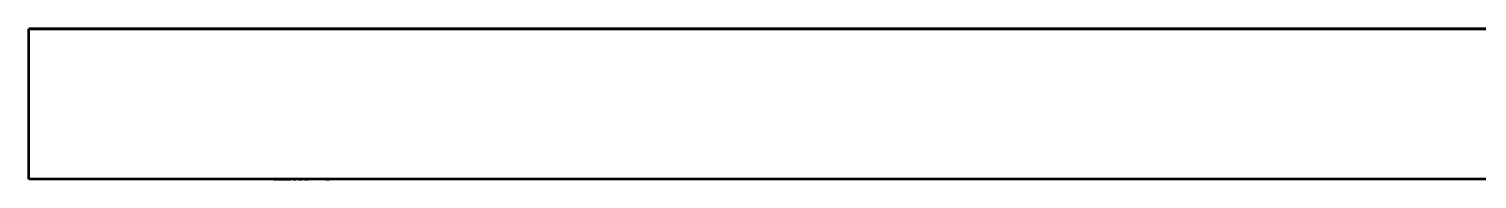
# Model space of a CAD drawing. Header units: millimetres. Extents: x 0 to 594, y 0 to 420.
# Drawn here: x 210.3 to 268.1, y 252.1 to 258.1 of the extents above; entities that cross this region are included whole.
import ezdxf

# ---------------------------------------------------------------- set-up
doc = ezdxf.new("R2010")
doc.units = ezdxf.units.MM
doc.linetypes.add('DASHED', pattern=[1.524, 1.27, -0.254])
doc.layers.add('OCULTA', color=8, linetype='DASHED', lineweight=25)
doc.layers.add('VISIBLE', color=7, linetype='CONTINUOUS', lineweight=50)

msp = doc.modelspace()

# ---------------------------------------------------------------- linework, layer by layer
at = {"layer": 'OCULTA'}
for p, q in [((210.279, 258.12), (210.279, 258.12)), ((344.279, 258.12), (210.279, 258.12)), ((210.279, 252.12), (210.279, 258.12)), ((220.084, 258.12), (220.079, 258.12)), ((220.084, 258.12), (220.079, 258.12)), ((220.098, 258.12), (220.084, 258.12)), ((220.098, 258.12), (220.084, 258.12)), ((220.121, 258.12), (220.098, 258.12)), ((220.121, 258.12), (220.098, 258.12)), ((220.154, 258.12), (220.121, 258.12)), ((220.154, 258.12), (220.121, 258.12)), ((220.196, 258.12), (220.154, 258.12)), ((220.196, 258.12), (220.154, 258.12)), ((220.247, 258.12), (220.196, 258.12)), ((220.247, 258.12), (220.196, 258.12)), ((220.306, 258.12), (220.247, 258.12)), ((220.306, 258.12), (220.247, 258.12)), ((220.374, 258.12), (220.306, 258.12)), ((220.374, 258.12), (220.306, 258.12)), ((220.45, 258.12), (220.374, 258.12)), ((220.45, 258.12), (220.374, 258.12)), ((220.534, 258.12), (220.45, 258.12)), ((220.534, 258.12), (220.45, 258.12)), ((220.625, 258.12), (220.534, 258.12)), ((220.625, 258.12), (220.534, 258.12)), ((220.724, 258.12), (220.625, 258.12)), ((220.724, 258.12), (220.625, 258.12)), ((220.829, 258.12), (220.724, 258.12)), ((220.829, 258.12), (220.724, 258.12)), ((220.94, 258.12), (220.829, 258.12)), ((220.94, 258.12), (220.829, 258.12)), ((221.057, 258.12), (220.94, 258.12)), ((221.057, 258.12), (220.94, 258.12)), ((221.179, 258.12), (221.057, 258.12)), ((221.179, 258.12), (221.057, 258.12)), ((221.306, 258.12), (221.179, 258.12)), ((221.306, 258.12), (221.179, 258.12)), ((221.437, 258.12), (221.306, 258.12)), ((221.437, 258.12), (221.306, 258.12)), ((221.572, 258.12), (221.437, 258.12)), ((221.572, 258.12), (221.437, 258.12)), ((221.71, 258.12), (221.572, 258.12)), ((221.71, 258.12), (221.572, 258.12)), ((221.85, 258.12), (221.71, 258.12)), ((221.85, 258.12), (221.71, 258.12)), ((221.992, 258.12), (221.85, 258.12)), ((221.992, 258.12), (221.85, 258.12)), ((222.135, 258.12), (221.992, 258.12)), ((222.135, 258.12), (221.992, 258.12)), ((222.279, 258.12), (222.135, 258.12)), ((222.279, 258.12), (222.135, 258.12)), ((222.423, 258.12), (222.279, 258.12)), ((222.423, 258.12), (222.279, 258.12)), ((222.566, 258.12), (222.423, 258.12)), ((222.423, 258.12), (222.566, 258.12)), ((222.708, 258.12), (222.566, 258.12)), ((222.708, 258.12), (222.566, 258.12)), ((222.849, 258.12), (222.708, 258.12)), ((222.849, 258.12), (222.708, 258.12)), ((222.986, 258.12), (222.849, 258.12)), ((222.986, 258.12), (222.849, 258.12)), ((223.121, 258.12), (222.986, 258.12)), ((223.121, 258.12), (222.986, 258.12)), ((223.252, 258.12), (223.121, 258.12)), ((223.121, 258.12), (223.252, 258.12)), ((223.379, 258.12), (223.252, 258.12)), ((223.379, 258.12), (223.252, 258.12)), ((223.379, 258.12), (223.501, 258.12)), ((223.379, 258.12), (223.501, 258.12)), ((223.501, 258.12), (223.618, 258.12)), ((223.501, 258.12), (223.618, 258.12)), ((223.73, 258.12), (223.618, 258.12)), ((223.618, 258.12), (223.73, 258.12)), ((223.73, 258.12), (223.835, 258.12)), ((223.73, 258.12), (223.835, 258.12)), ((223.933, 258.12), (223.835, 258.12)), ((223.933, 258.12), (223.835, 258.12)), ((223.933, 258.12), (224.025, 258.12)), ((223.933, 258.12), (224.025, 258.12)), ((224.025, 258.12), (224.108, 258.12)), ((224.025, 258.12), (224.108, 258.12)), ((224.184, 258.12), (224.108, 258.12)), ((224.108, 258.12), (224.184, 258.12)), ((224.184, 258.12), (224.252, 258.12)), ((224.184, 258.12), (224.252, 258.12)), ((224.312, 258.12), (224.252, 258.12)), ((224.312, 258.12), (224.252, 258.12)), ((224.312, 258.12), (224.362, 258.12)), ((224.312, 258.12), (224.362, 258.12)), ((224.362, 258.12), (224.404, 258.12)), ((224.362, 258.12), (224.404, 258.12)), ((224.437, 258.12), (224.404, 258.12)), ((224.404, 258.12), (224.437, 258.12)), ((224.437, 258.12), (224.46, 258.12)), ((224.437, 258.12), (224.46, 258.12)), ((224.46, 258.12), (224.474, 258.12)), ((224.46, 258.12), (224.474, 258.12)), ((224.474, 258.12), (224.479, 258.12)), ((224.474, 258.12), (224.479, 258.12)), ((210.279, 252.12), (210.279, 252.12)), ((344.279, 252.12), (210.279, 252.12)), ((220.084, 252.12), (220.079, 252.12)), ((220.084, 252.12), (220.079, 252.12)), ((220.098, 252.12), (220.084, 252.12)), ((220.098, 252.12), (220.084, 252.12)), ((220.121, 252.12), (220.098, 252.12)), ((220.121, 252.12), (220.098, 252.12)), ((220.154, 252.12), (220.121, 252.12)), ((220.154, 252.12), (220.121, 252.12)), ((220.196, 252.12), (220.154, 252.12)), ((220.196, 252.12), (220.154, 252.12)), ((220.247, 252.12), (220.196, 252.12)), ((220.247, 252.12), (220.196, 252.12)), ((220.306, 252.12), (220.247, 252.12)), ((220.306, 252.12), (220.247, 252.12)), ((220.374, 252.12), (220.306, 252.12)), ((220.374, 252.12), (220.306, 252.12)), ((220.45, 252.12), (220.374, 252.12)), ((220.45, 252.12), (220.374, 252.12)), ((220.534, 252.12), (220.45, 252.12)), ((220.534, 252.12), (220.45, 252.12)), ((220.625, 252.12), (220.534, 252.12)), ((220.625, 252.12), (220.534, 252.12)), ((220.724, 252.12), (220.625, 252.12)), ((220.724, 252.12), (220.625, 252.12)), ((220.829, 252.12), (220.724, 252.12)), ((220.829, 252.12), (220.724, 252.12)), ((220.94, 252.12), (220.829, 252.12)), ((220.94, 252.12), (220.829, 252.12)), ((221.057, 252.12), (220.94, 252.12)), ((221.057, 252.12), (220.94, 252.12)), ((221.179, 252.12), (221.057, 252.12)), ((221.179, 252.12), (221.057, 252.12)), ((221.306, 252.12), (221.179, 252.12)), ((221.306, 252.12), (221.179, 252.12)), ((221.437, 252.12), (221.306, 252.12)), ((221.437, 252.12), (221.306, 252.12)), ((221.572, 252.12), (221.437, 252.12)), ((221.572, 252.12), (221.437, 252.12)), ((221.71, 252.12), (221.572, 252.12)), ((221.71, 252.12), (221.572, 252.12)), ((221.85, 252.12), (221.71, 252.12)), ((221.85, 252.12), (221.71, 252.12)), ((221.992, 252.12), (221.85, 252.12)), ((221.992, 252.12), (221.85, 252.12)), ((222.135, 252.12), (221.992, 252.12)), ((222.135, 252.12), (221.992, 252.12)), ((222.279, 252.12), (222.135, 252.12)), ((222.279, 252.12), (222.135, 252.12)), ((222.423, 252.12), (222.279, 252.12)), ((222.423, 252.12), (222.279, 252.12)), ((222.566, 252.12), (222.423, 252.12)), ((222.423, 252.12), (222.566, 252.12)), ((222.708, 252.12), (222.566, 252.12)), ((222.708, 252.12), (222.566, 252.12)), ((222.849, 252.12), (222.708, 252.12)), ((222.849, 252.12), (222.708, 252.12)), ((222.986, 252.12), (222.849, 252.12)), ((222.986, 252.12), (222.849, 252.12)), ((223.121, 252.12), (222.986, 252.12)), ((223.121, 252.12), (222.986, 252.12)), ((223.252, 252.12), (223.121, 252.12)), ((223.121, 252.12), (223.252, 252.12)), ((223.379, 252.12), (223.252, 252.12)), ((223.379, 252.12), (223.252, 252.12)), ((223.379, 252.12), (223.501, 252.12)), ((223.379, 252.12), (223.501, 252.12)), ((223.501, 252.12), (223.618, 252.12)), ((223.501, 252.12), (223.618, 252.12)), ((223.73, 252.12), (223.618, 252.12)), ((223.618, 252.12), (223.73, 252.12)), ((223.73, 252.12), (223.835, 252.12)), ((223.73, 252.12), (223.835, 252.12)), ((223.933, 252.12), (223.835, 252.12)), ((223.933, 252.12), (223.835, 252.12)), ((223.933, 252.12), (224.025, 252.12)), ((223.933, 252.12), (224.025, 252.12)), ((224.025, 252.12), (224.108, 252.12)), ((224.025, 252.12), (224.108, 252.12)), ((224.184, 252.12), (224.108, 252.12)), ((224.108, 252.12), (224.184, 252.12)), ((224.184, 252.12), (224.252, 252.12)), ((224.184, 252.12), (224.252, 252.12)), ((224.312, 252.12), (224.252, 252.12)), ((224.312, 252.12), (224.252, 252.12)), ((224.312, 252.12), (224.362, 252.12)), ((224.312, 252.12), (224.362, 252.12)), ((224.362, 252.12), (224.404, 252.12)), ((224.362, 252.12), (224.404, 252.12)), ((224.437, 252.12), (224.404, 252.12)), ((224.404, 252.12), (224.437, 252.12)), ((224.437, 252.12), (224.46, 252.12)), ((224.437, 252.12), (224.46, 252.12)), ((224.46, 252.12), (224.474, 252.12)), ((224.46, 252.12), (224.474, 252.12)), ((224.474, 252.12), (224.479, 252.12)), ((224.474, 252.12), (224.479, 252.12))]:
    msp.add_line(p, q, dxfattribs=at)
at = {"layer": 'VISIBLE'}
for p, q in [((344.279, 258.12), (210.279, 258.12)), ((210.279, 252.12), (210.279, 258.12)), ((210.279, 252.12), (210.279, 258.12)), ((210.279, 258.12), (210.279, 258.12)), ((210.279, 258.12), (210.279, 258.12)), ((210.279, 258.12), (344.279, 258.12)), ((220.079, 258.12), (220.084, 258.12)), ((220.079, 258.12), (220.084, 258.12)), ((220.084, 258.12), (220.098, 258.12)), ((220.084, 258.12), (220.098, 258.12)), ((220.098, 258.12), (220.121, 258.12)), ((220.098, 258.12), (220.121, 258.12)), ((220.121, 258.12), (220.154, 258.12)), ((220.121, 258.12), (220.154, 258.12)), ((220.154, 258.12), (220.196, 258.12)), ((220.154, 258.12), (220.196, 258.12)), ((220.247, 258.12), (220.196, 258.12)), ((220.247, 258.12), (220.196, 258.12)), ((220.247, 258.12), (220.306, 258.12)), ((220.247, 258.12), (220.306, 258.12)), ((220.306, 258.12), (220.374, 258.12)), ((220.306, 258.12), (220.374, 258.12)), ((220.374, 258.12), (220.45, 258.12)), ((220.374, 258.12), (220.45, 258.12)), ((220.534, 258.12), (220.45, 258.12)), ((220.45, 258.12), (220.534, 258.12)), ((220.534, 258.12), (220.625, 258.12)), ((220.534, 258.12), (220.625, 258.12)), ((220.625, 258.12), (220.724, 258.12)), ((220.625, 258.12), (220.724, 258.12)), ((220.829, 258.12), (220.724, 258.12)), ((220.829, 258.12), (220.724, 258.12)), ((220.829, 258.12), (220.94, 258.12)), ((220.829, 258.12), (220.94, 258.12)), ((221.057, 258.12), (220.94, 258.12)), ((221.057, 258.12), (220.94, 258.12)), ((221.057, 258.12), (221.179, 258.12)), ((221.057, 258.12), (221.179, 258.12)), ((221.306, 258.12), (221.179, 258.12)), ((221.306, 258.12), (221.179, 258.12)), ((221.306, 258.12), (221.437, 258.12)), ((221.437, 258.12), (221.306, 258.12)), ((221.572, 258.12), (221.437, 258.12)), ((221.572, 258.12), (221.437, 258.12)), ((221.71, 258.12), (221.572, 258.12)), ((221.71, 258.12), (221.572, 258.12)), ((221.85, 258.12), (221.71, 258.12)), ((221.85, 258.12), (221.71, 258.12)), ((221.992, 258.12), (221.85, 258.12)), ((221.992, 258.12), (221.85, 258.12)), ((222.135, 258.12), (221.992, 258.12)), ((222.135, 258.12), (221.992, 258.12)), ((222.279, 258.12), (222.135, 258.12)), ((222.135, 258.12), (222.279, 258.12)), ((222.423, 258.12), (222.279, 258.12)), ((222.423, 258.12), (222.279, 258.12)), ((222.566, 258.12), (222.423, 258.12)), ((222.566, 258.12), (222.423, 258.12)), ((222.708, 258.12), (222.566, 258.12)), ((222.708, 258.12), (222.566, 258.12)), ((222.849, 258.12), (222.708, 258.12)), ((222.849, 258.12), (222.708, 258.12)), ((222.986, 258.12), (222.849, 258.12)), ((222.986, 258.12), (222.849, 258.12)), ((223.121, 258.12), (222.986, 258.12)), ((223.121, 258.12), (222.986, 258.12)), ((223.252, 258.12), (223.121, 258.12)), ((223.252, 258.12), (223.121, 258.12)), ((223.379, 258.12), (223.252, 258.12)), ((223.379, 258.12), (223.252, 258.12)), ((223.501, 258.12), (223.379, 258.12)), ((223.501, 258.12), (223.379, 258.12)), ((223.618, 258.12), (223.501, 258.12)), ((223.618, 258.12), (223.501, 258.12)), ((223.73, 258.12), (223.618, 258.12)), ((223.73, 258.12), (223.618, 258.12)), ((223.835, 258.12), (223.73, 258.12)), ((223.835, 258.12), (223.73, 258.12)), ((223.933, 258.12), (223.835, 258.12)), ((223.933, 258.12), (223.835, 258.12)), ((224.025, 258.12), (223.933, 258.12)), ((224.025, 258.12), (223.933, 258.12)), ((224.108, 258.12), (224.025, 258.12)), ((224.108, 258.12), (224.025, 258.12)), ((224.184, 258.12), (224.108, 258.12)), ((224.184, 258.12), (224.108, 258.12)), ((224.252, 258.12), (224.184, 258.12)), ((224.252, 258.12), (224.184, 258.12)), ((224.312, 258.12), (224.252, 258.12)), ((224.312, 258.12), (224.252, 258.12)), ((224.362, 258.12), (224.312, 258.12)), ((224.362, 258.12), (224.312, 258.12)), ((224.404, 258.12), (224.362, 258.12)), ((224.404, 258.12), (224.362, 258.12)), ((224.437, 258.12), (224.404, 258.12)), ((224.437, 258.12), (224.404, 258.12)), ((224.46, 258.12), (224.437, 258.12)), ((224.46, 258.12), (224.437, 258.12)), ((224.474, 258.12), (224.46, 258.12)), ((224.474, 258.12), (224.46, 258.12)), ((224.479, 258.12), (224.474, 258.12)), ((224.479, 258.12), (224.474, 258.12)), ((344.279, 252.12), (210.279, 252.12)), ((210.279, 252.12), (210.279, 252.12)), ((344.279, 252.12), (210.279, 252.12)), ((210.279, 252.12), (210.279, 252.12)), ((220.079, 252.12), (220.084, 252.12)), ((220.079, 252.12), (220.084, 252.12)), ((220.084, 252.12), (220.098, 252.12)), ((220.084, 252.12), (220.098, 252.12)), ((220.098, 252.12), (220.121, 252.12)), ((220.098, 252.12), (220.121, 252.12)), ((220.121, 252.12), (220.154, 252.12)), ((220.121, 252.12), (220.154, 252.12)), ((220.154, 252.12), (220.196, 252.12)), ((220.154, 252.12), (220.196, 252.12)), ((220.247, 252.12), (220.196, 252.12)), ((220.247, 252.12), (220.196, 252.12)), ((220.247, 252.12), (220.306, 252.12)), ((220.247, 252.12), (220.306, 252.12)), ((220.306, 252.12), (220.374, 252.12)), ((220.306, 252.12), (220.374, 252.12)), ((220.374, 252.12), (220.45, 252.12)), ((220.374, 252.12), (220.45, 252.12)), ((220.534, 252.12), (220.45, 252.12)), ((220.45, 252.12), (220.534, 252.12)), ((220.534, 252.12), (220.625, 252.12)), ((220.534, 252.12), (220.625, 252.12)), ((220.625, 252.12), (220.724, 252.12)), ((220.625, 252.12), (220.724, 252.12)), ((220.829, 252.12), (220.724, 252.12)), ((220.829, 252.12), (220.724, 252.12)), ((220.829, 252.12), (220.94, 252.12)), ((220.829, 252.12), (220.94, 252.12)), ((221.057, 252.12), (220.94, 252.12)), ((221.057, 252.12), (220.94, 252.12)), ((221.057, 252.12), (221.179, 252.12)), ((221.057, 252.12), (221.179, 252.12)), ((221.306, 252.12), (221.179, 252.12)), ((221.306, 252.12), (221.179, 252.12)), ((221.306, 252.12), (221.437, 252.12)), ((221.437, 252.12), (221.306, 252.12)), ((221.572, 252.12), (221.437, 252.12)), ((221.572, 252.12), (221.437, 252.12)), ((221.71, 252.12), (221.572, 252.12)), ((221.71, 252.12), (221.572, 252.12)), ((221.85, 252.12), (221.71, 252.12)), ((221.85, 252.12), (221.71, 252.12)), ((221.992, 252.12), (221.85, 252.12)), ((221.992, 252.12), (221.85, 252.12)), ((222.135, 252.12), (221.992, 252.12)), ((222.135, 252.12), (221.992, 252.12)), ((222.279, 252.12), (222.135, 252.12)), ((222.135, 252.12), (222.279, 252.12)), ((222.423, 252.12), (222.279, 252.12)), ((222.423, 252.12), (222.279, 252.12)), ((222.566, 252.12), (222.423, 252.12)), ((222.566, 252.12), (222.423, 252.12)), ((222.708, 252.12), (222.566, 252.12)), ((222.708, 252.12), (222.566, 252.12)), ((222.849, 252.12), (222.708, 252.12)), ((222.849, 252.12), (222.708, 252.12)), ((222.986, 252.12), (222.849, 252.12)), ((222.986, 252.12), (222.849, 252.12)), ((223.121, 252.12), (222.986, 252.12)), ((223.121, 252.12), (222.986, 252.12)), ((223.252, 252.12), (223.121, 252.12)), ((223.252, 252.12), (223.121, 252.12)), ((223.379, 252.12), (223.252, 252.12)), ((223.379, 252.12), (223.252, 252.12)), ((223.501, 252.12), (223.379, 252.12)), ((223.501, 252.12), (223.379, 252.12)), ((223.618, 252.12), (223.501, 252.12)), ((223.618, 252.12), (223.501, 252.12)), ((223.73, 252.12), (223.618, 252.12)), ((223.73, 252.12), (223.618, 252.12)), ((223.835, 252.12), (223.73, 252.12)), ((223.835, 252.12), (223.73, 252.12)), ((223.933, 252.12), (223.835, 252.12)), ((223.933, 252.12), (223.835, 252.12)), ((224.025, 252.12), (223.933, 252.12)), ((224.025, 252.12), (223.933, 252.12)), ((224.108, 252.12), (224.025, 252.12)), ((224.108, 252.12), (224.025, 252.12)), ((224.184, 252.12), (224.108, 252.12)), ((224.184, 252.12), (224.108, 252.12)), ((224.252, 252.12), (224.184, 252.12)), ((224.252, 252.12), (224.184, 252.12)), ((224.312, 252.12), (224.252, 252.12)), ((224.312, 252.12), (224.252, 252.12)), ((224.362, 252.12), (224.312, 252.12)), ((224.362, 252.12), (224.312, 252.12)), ((224.404, 252.12), (224.362, 252.12)), ((224.404, 252.12), (224.362, 252.12)), ((224.437, 252.12), (224.404, 252.12)), ((224.437, 252.12), (224.404, 252.12)), ((224.46, 252.12), (224.437, 252.12)), ((224.46, 252.12), (224.437, 252.12)), ((224.474, 252.12), (224.46, 252.12)), ((224.474, 252.12), (224.46, 252.12)), ((224.479, 252.12), (224.474, 252.12)), ((224.479, 252.12), (224.474, 252.12))]:
    msp.add_line(p, q, dxfattribs=at)

doc.saveas('drawing.dxf')
